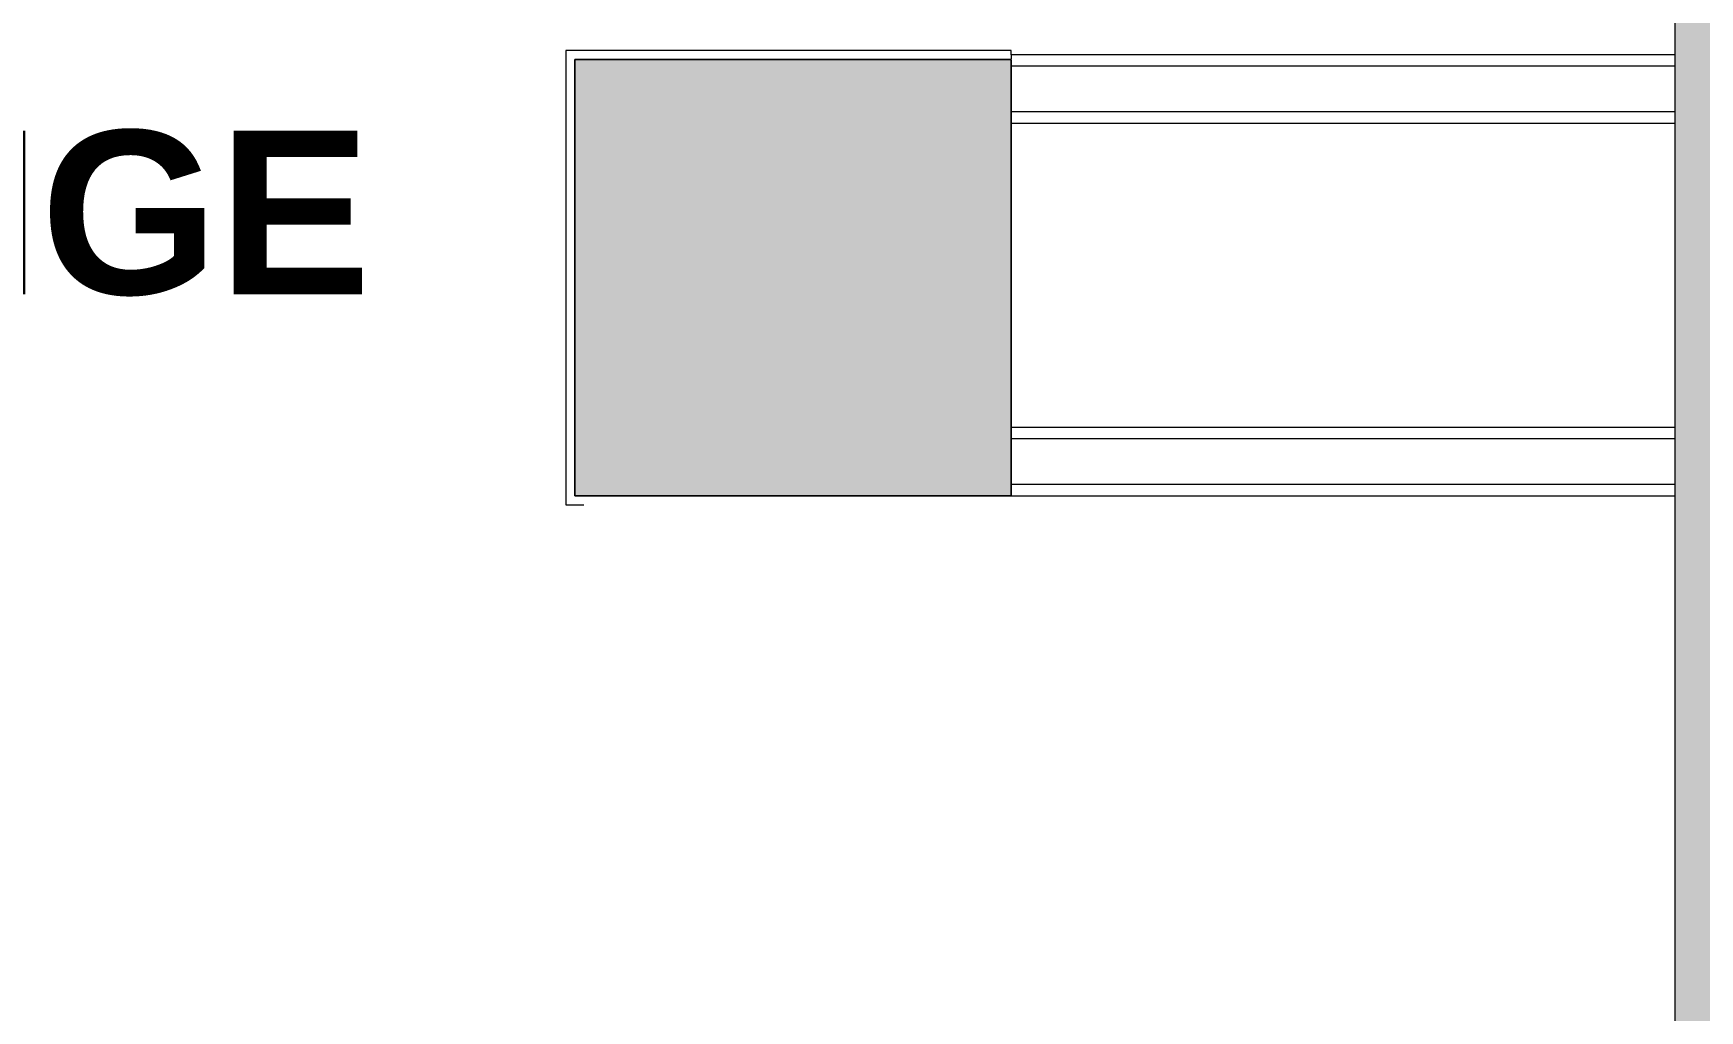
# Model space of a CAD drawing. Header units: inches. Extents: x 920 to 3122, y -545 to 2052.
# Drawn here: x 2876.9 to 2968.5, y 1345.2 to 1398.9 of the extents above; entities that cross this region are included whole.
import ezdxf

# ---------------------------------------------------------------- set-up
doc = ezdxf.new("R2010")
doc.units = ezdxf.units.IN
doc.header["$MEASUREMENT"] = 0
for name, color, linetype, lineweight in [('A-AREA-IDEN', 2, 'Continuous', 9), ('A-WALL', 113, 'Continuous', 13), ('A-WALL-PATT', 111, 'Continuous', 13), ('B-CL', 7, 'Continuous', 9), ('I-WALL', 2, 'Continuous', 13), ('S-COLS', 52, 'Continuous', 13), ('Victor Bldg - 7th Floor_LINK_dwg', 8, 'Continuous', 9)]:
    doc.layers.add(name, color=color, linetype=linetype, lineweight=lineweight)
doc.styles.add('Swis721 Lt BT_B', font='', dxfattribs={"height": 9})
doc.styles.get('Swis721 Lt BT_B').set_extended_font_data('Swis721 Lt BT', bold=True)

# ---------------------------------------------------------------- blocks, each defined once
blk = doc.blocks.new('Concrete-Rectangular-Column - 24_ x 24_-V5-Level 07  POWER _ SIGNAL')
at = {"layer": 'S-COLS', "lineweight": 9}
blk.add_hatch(color=7, dxfattribs=at).paths.add_polyline_path([(12, -12), (12, 12), (-12, 12), (-12, -12), (7.482, -12)], flags=0)
at = {"layer": 'S-COLS', "color": 8, "lineweight": 20}
for p, q in [((12, 12), (-12, 12)), ((-12, 12), (-12, -12)), ((12, -12), (12, 12)), ((-12, -12), (12, -12))]:
    blk.add_line(p, q, dxfattribs=at)
blk = doc.blocks.new('Victor Bldg - 7th Floor_LINK_dwg-6972240-Level 07  POWER _ SIGNAL')
at = {"layer": 'B-CL', "flags": 128}
blk.add_lwpolyline([(1069, 1397.5), (1093, 1397.5), (1093, 1373.5), (1069, 1373.5)], close=True, dxfattribs=at)

msp = doc.modelspace()

# ---------------------------------------------------------------- hatches: boundary and pattern name
at = {"layer": 'A-WALL-PATT', "lineweight": 9}
msp.add_hatch(color=7, dxfattribs=at).paths.add_polyline_path([(2969.1666, 1305.7804), (2970.6519, 1305.7804), (2970.6519, 1765.0841), (2969.1519, 1765.0841), (2969.1519, 1763.0841), (2968.6519, 1763.5841), (2968.6519, 1765.0841), (2967.1519, 1765.0841), (2967.1519, 1305.7804)], flags=0)
h = msp.add_hatch(dxfattribs=at)
h.set_pattern_fill('FP_2', color=256, style=0, pattern_type=2)
h.set_pattern_definition([(0, (1837.652, 0), (30.72, 7.68), [1.267, -21.773, 1.267, -21.773, -122.88]), (0, (1837.652, 0), (30.72, 7.68), [-46.08, 1.267, -44.813, 1.267, -21.773, -53.76]), (0, (1837.652, 0), (30.72, 7.68), [-115.2, 1.267, -14.093, 1.267, -37.133]), (120, (1849.172, 3.84), (-22.011075, 22.7643), [1.267, -21.773, 1.267, -21.773, -122.88]), (120, (1849.172, 3.84), (-22.011075, 22.7643), [-46.08, 1.267, -44.813, 1.267, -21.773, -53.76]), (120, (1849.172, 3.84), (-22.011075, 22.7643), [-115.2, 1.267, -14.093, 1.267, -37.133]), (240, (1853.012, 19.2), (-8.708925, -30.4443), [1.267, -21.773, 1.267, -21.773, -122.88]), (240, (1853.012, 19.2), (-8.708925, -30.4443), [-46.08, 1.267, -44.813, 1.267, -21.773, -53.76]), (240, (1853.012, 19.2), (-8.708925, -30.4443), [-115.2, 1.267, -14.093, 1.267, -37.133])])
h.paths.add_polyline_path([(2930.6519, 1397.1262), (2967.1519, 1397.1262), (2967.1519, 1397.7512), (2930.6519, 1397.7512), (2930.6519, 1397.5393)], flags=0)

# ---------------------------------------------------------------- linework, layer by layer
at = {"layer": 'A-WALL'}
for p, q in [((2930.6519, 1397.7512), (2930.6519, 1397.5393)), ((2967.1519, 1397.1262), (2930.6519, 1397.1262)), ((2967.1519, 1394.6262), (2930.6519, 1394.6262)), ((2967.1519, 1376.625), (2930.6519, 1376.625)), ((2967.1519, 1374.125), (2930.6519, 1374.125))]:
    msp.add_line(p, q, dxfattribs=at)
at = {"layer": 'I-WALL', "color": 8, "lineweight": 20}
msp.add_line((2967.1519, 1765.0841), (2967.1519, 1305.7804), dxfattribs=at)
at = {"layer": 'I-WALL'}
for p, q in [((2930.6519, 1398), (2906.1519, 1398)), ((2906.1519, 1398), (2906.1519, 1373)), ((2930.6519, 1397.7512), (2930.6519, 1398)), ((2967.1519, 1397.7512), (2930.6519, 1397.7512)), ((2930.6519, 1394.0012), (2967.1519, 1394.0012)), ((2967.1519, 1377.25), (2930.6519, 1377.25)), ((2906.1519, 1373), (2907.1519, 1373)), ((2930.6519, 1373.5), (2967.1519, 1373.5))]:
    msp.add_line(p, q, dxfattribs=at)

# ---------------------------------------------------------------- block references
at = {"layer": 'S-COLS', "lineweight": 9}
msp.add_blockref('Concrete-Rectangular-Column - 24_ x 24_-V5-Level 07  POWER _ SIGNAL', (2918.6519, 1385.5), dxfattribs=at)
at = {"layer": 'Victor Bldg - 7th Floor_LINK_dwg', "color": 7}
msp.add_blockref('Victor Bldg - 7th Floor_LINK_dwg-6972240-Level 07  POWER _ SIGNAL', (1837.6519, 0), dxfattribs=at)

# ---------------------------------------------------------------- texts
at = {"layer": 'A-AREA-IDEN', "insert": (2764.8213, 1393.5844), "char_height": 9, "width": 155.439, "attachment_point": 1, "style": 'Swis721 Lt BT_B'}
msp.add_mtext('RECEPTION/LOUNGE', dxfattribs=at)

doc.saveas('drawing.dxf')
